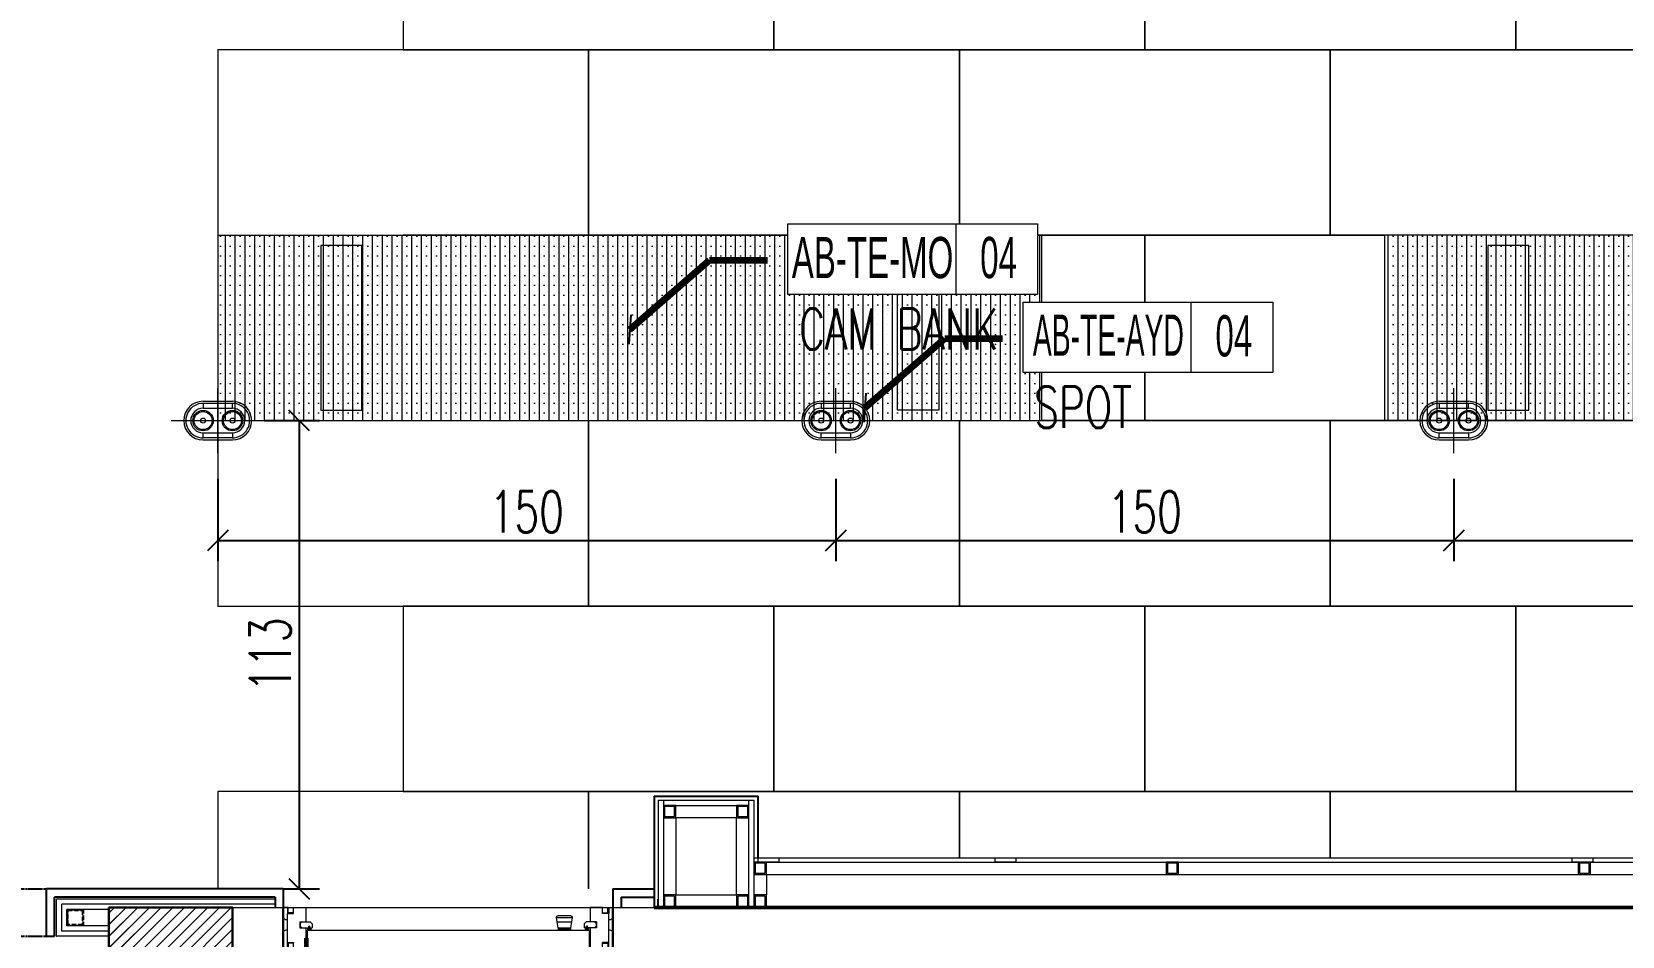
# Model space of a CAD drawing. Header units: millimetres. Extents: x 26282 to 30760, y 1404 to 4574.
# Drawn here: x 27641.6 to 28027.6, y 2223.2 to 2442.7 of the extents above; entities that cross this region are included whole.
import ezdxf
from ezdxf.enums import TextEntityAlignment as Align

# ---------------------------------------------------------------- set-up
doc = ezdxf.new("R2010")
doc.units = ezdxf.units.MM
doc.header["$LTSCALE"] = 0.25
doc.set_wipeout_variables(frame=1)
doc.header["$PDMODE"] = 3
for name, pattern in [('AM_DIN_F_W050', [6.25, 4.75, -1.5]), ('HIDDEN', [0.375, 0.25, -0.125]), ('L201(0.00)$0$1.katplanı$0${ Wide Dash }', [12, 4, -2, 4, -2])]:
    doc.linetypes.add(name, pattern=pattern)
for name, color, linetype, lineweight in [('AB-DUV', 4, 'Continuous', 50), ('AB-WC', 5, 'Continuous', 20), ('az-dol-krs', 254, 'Continuous', 20), ('BRONZE (3RDF)', 30, 'Continuous', 15), ('FR-detay4', 4, 'Continuous', 20), ('GLASS (3RDF)', 140, 'Continuous', 9), ('GRİTON-tarama', 252, 'Continuous', 20), ('GYPSIUM BOARD (3RDF)', 97, 'Continuous', 20), ('LIGHTING FIXTURE (3RDF)', 20, 'Continuous', 15), ('METAL (3RDF)', 171, 'Continuous', 15), ('METAL KES', 5, 'Continuous', 5), ('METAL PROFILE (3RDF)', 251, 'Continuous', 18), ('MIDG0', 180, 'Continuous', 20), ('MIDG1', 181, 'Continuous', 20), ('MIDG4', 161, 'HIDDEN', 20), ('MISI0', 20, 'Continuous', 20), ('MIZE1', 8, 'Continuous', 20), ('MKDU0', 50, 'Continuous', 30), ('SERAMIK-floor (3RDF)', 32, 'Continuous', 15), ('TEXT-LOC-CODE-CEILING(3RDF)', 125, 'Continuous', 15), ('TEXT-LOC-CODE-KEY(3RDF)', 125, 'Continuous', 15), ('WALLPAPER (3RDF)', 63, 'Continuous', 13), ('WIPEOUT-KEY-2(3RDF)', 9, 'Continuous', 5)]:
    doc.layers.add(name, color=color, linetype=linetype, lineweight=lineweight)
for name, color, linetype in [('BOYA (3RDF)', 151, 'Continuous'), ('DIM_RCP (3RDF)', 1, 'Continuous'), ('MERMER (3RDF)', 13, 'Continuous'), ('SIVA (3RDF)', 181, 'Continuous'), ('TEFRIS (3RDF)', 31, 'Continuous'), ('tefris-cizgili (3rdf)', 251, 'AM_DIN_F_W050')]:
    doc.layers.add(name, color=color, linetype=linetype)
doc.styles.add('DIMTEXT', font='simplex.shx', dxfattribs={"width": 0.7})
doc.styles.add('K-20', font='simplex.shx', dxfattribs={"width": 0.7})
doc.styles.add('OLCU', font='ARIALN.TTF', dxfattribs={"width": 0.7})
doc.styles.add('STYLE1', font='cityb___.ttf', dxfattribs={"width": 0.7, "height": 3.75})
doc.dimstyles.new('(YP-ZC)D50', dxfattribs={"dimtxt": 10, "dimasz": 5, "dimexe": 5, "dimexo": 0, "dimgap": 2, "dimtad": 1, "dimdec": 1, "dimrnd": 0.5, "dimzin": 9, "dimdsep": 46, "dimtxsty": 'DIMTEXT', "dimblk": 'OBLIQUE', "dimcen": 0.09, "dimclrd": 256, "dimclre": 256, "dimclrt": 256, "dimadec": 0, "dimazin": 0, "dimtfac": 1, "dimtdec": 1, "dimtix": 1, "dimtmove": 2, "dimatfit": 3, "dimldrblk": 'OBLIQUE', "dimfxl": 15, "dimfxlon": 1, "dimtolj": 1, "dimtzin": 0, "dimlwd": -1, "dimlwe": -1, "dimarcsym": 0})
doc.dimstyles.new('STANDARD20', dxfattribs={"dimtxt": 4, "dimasz": 2.5, "dimexe": 2.5, "dimexo": 0.1, "dimgap": 1, "dimtad": 1, "dimdec": 1, "dimdsep": 46, "dimtxsty": 'K-20', "dimblk1": 'OBLIQUE', "dimblk2": 'OBLIQUE', "dimsah": 1, "dimcen": 4.5, "dimdle": 2.5, "dimclrt": 256, "dimadec": 0, "dimazin": 0, "dimtfac": 1, "dimtdec": 1, "dimtix": 1, "dimtmove": 2, "dimatfit": 3, "dimldrblk": 'OBLIQUE', "dimfxl": 1, "dimtolj": 1, "dimarcsym": 0})

# ---------------------------------------------------------------- blocks, each defined once
blk = doc.blocks.new('A$C3EC23317')
at = {"layer": 'AB-WC'}
for points in [[(38.66139274135639, -7.000000000001818), (38.66139274135639, -12.00000000000182), (88.6613927413564, -12.00000000000182), (88.6613927413564, -7.000000000001818)], [(138.6613927413564, -7.000000000001818), (138.6613927413564, -12.00000000000182), (88.6613927413564, -12.00000000000182), (88.6613927413564, -7.000000000001818)]]:
    blk.add_lwpolyline(points, close=True, dxfattribs=at)
for points in [[(10, -17.00000000001273), (56.63058307699247, -17.00000000000182), (56.63058307699247, -12.00000000000182), (5, -12.00000000001455), (5, -157.1243825370038), (165.0000000055879, -157.1243825370038), (165.0000000055879, -12.00000000001819), (120.6922024057203, -12.00000000000182), (120.6922024057203, -17.00000000000182), (160.0000000055879, -17.00000000001637)], [(10, -17.00000000000182), (10, -152.1243825370038), (160.0000000055879, -152.1243825370038), (160.0000000055879, -17.00000000000182)]]:
    blk.add_lwpolyline(points, dxfattribs=at)
blk = doc.blocks.new('A$C5F910402')
at = {"layer": 'METAL PROFILE (3RDF)', "linetype": 'L201(0.00)$0$1.katplanı$0${ Wide Dash }'}
h = blk.add_hatch(color=256, dxfattribs=at)
h.dxf.hatch_style = 1
h.paths.add_polyline_path([(0.2999999999992724, 0.2999999999992724), (3.700000000000727, 0.2999999999992724), (3.700000000000727, 3.700000000000727), (0.2999999999992724, 3.700000000000727)], flags=16)
h.paths.add_polyline_path([(0, 0), (4, 0), (4, 4), (0, 4)])
for points in [[(0, 0), (4, 0), (4, 4), (0, 4)], [(0.2999999999992724, 0.2999999999992724), (3.700000000000727, 0.2999999999992724), (3.700000000000727, 3.700000000000727), (0.2999999999992724, 3.700000000000727)]]:
    blk.add_lwpolyline(points, close=True, dxfattribs=at)
blk = doc.blocks.new('ttt')
at = {"layer": 'MIDG0'}
for points in [[(-93279.15762859712, 16038.75716687746), (-93277.65762859712, 16038.75716687746)], [(-93279.15762859727, 16031.75716689114), (-93279.15762859712, 16038.75716687746)], [(-93277.65762859712, 16038.75716687746), (-93277.65762859712, 16040.25716687746)], [(-93277.65762859712, 16040.25716687746), (-93274.65762859717, 16040.25716687746)], [(-93274.65762859717, 16040.25716687746), (-93274.65762859727, 16036.75716689114)], [(-93205.65762859712, 16040.25716687747), (-93205.65762859727, 16036.75716689115)], [(-93202.65762859712, 16040.25716687747), (-93205.65762859712, 16040.25716687747)], [(-93202.65762859712, 16038.75716687747), (-93202.65762859712, 16040.25716687747)], [(-93201.15762859712, 16038.75716687747), (-93202.65762859712, 16038.75716687747)], [(-93201.15762859727, 16031.75716689115), (-93201.15762859712, 16038.75716687747)], [(-93276.15762859727, 16036.75716689114), (-93276.15762859727, 16035.25716689114)], [(-93276.15762859727, 16036.75716689114), (-93274.65762859727, 16036.75716689114)], [(-93276.15762859727, 16035.25716689114), (-93273.97762859752, 16035.25716689114)], [(-93275.65762859727, 16036.75716689114), (-93276.05762859726, 16036.35716689112)], [(-93276.05762859726, 16036.35716689112), (-93276.05762859726, 16035.6571668911)], [(-93275.65762859727, 16035.25716689114), (-93276.05762859726, 16035.6571668911)], [(-93274.65762859727, 16036.75716689114), (-93273.65762859727, 16036.75716689114)], [(-93274.65762859727, 16035.25716689114), (-93274.65762859727, 16030.25716689114)], [(-93274.35762859727, 16034.75716689114), (-93205.95762859727, 16034.75716689115)], [(-93274.35762859727, 16034.75716689114), (-93274.35762859727, 16030.25716689114)], [(-93273.97762859752, 16035.25716689114), (-93273.97762859752, 16035.6571668911)], [(-93273.97762859752, 16035.6571668911), (-93273.73762859752, 16035.6571668911)], [(-93273.73762859752, 16035.25716689114), (-93273.73762859752, 16035.6571668911)], [(-93273.73762859752, 16035.25716689114), (-93273.15762859727, 16035.25716689114)], [(-93273.15762859727, 16036.25716689114), (-93273.65762859727, 16036.75716689114)], [(-93273.15762859727, 16036.25716689114), (-93273.15762859727, 16035.25716689114)], [(-93207.15762859727, 16036.25716689115), (-93206.65762859727, 16036.75716689115)], [(-93207.15762859727, 16036.25716689115), (-93207.15762859727, 16035.25716689115)], [(-93206.57762859699, 16035.25716689115), (-93207.15762859727, 16035.25716689115)], [(-93205.65762859727, 16036.75716689115), (-93206.65762859727, 16036.75716689115)], [(-93206.33762859703, 16035.65716689112), (-93206.57762859699, 16035.65716689112)], [(-93206.57762859699, 16035.25716689115), (-93206.57762859699, 16035.65716689112)], [(-93206.33762859703, 16035.25716689115), (-93206.33762859703, 16035.65716689112)], [(-93204.15762859727, 16035.25716689115), (-93206.33762859703, 16035.25716689115)], [(-93205.95762859727, 16034.75716689115), (-93205.95762859727, 16030.25716689115)], [(-93204.15762859727, 16036.75716689115), (-93205.65762859727, 16036.75716689115)], [(-93205.65762859727, 16035.25716689115), (-93205.65762859727, 16030.25716689115)], [(-93204.65762859727, 16036.75716689115), (-93204.25762859725, 16036.35716689113)], [(-93204.65762859727, 16035.25716689115), (-93204.25762859725, 16035.65716689112)], [(-93204.25762859725, 16036.35716689113), (-93204.25762859725, 16035.65716689112)], [(-93204.15762859727, 16036.75716689115), (-93204.15762859727, 16035.25716689115)], [(-93279.15762859727, 16031.75716689114), (-93277.65762859727, 16031.75716689114)], [(-93277.65762859727, 16030.25716689114), (-93277.65762859727, 16031.75716689114)], [(-93277.65762859727, 16030.25716689114), (-93274.65762859727, 16030.25716689114)], [(-93274.90762859727, 16029.90438048659), (-93274.90762859727, 16032.74882362563)], [(-93274.35762859727, 16030.25716689114), (-93205.95762859727, 16030.25716689115)], [(-93274.10762859727, 16029.90438048659), (-93274.10762859727, 16032.74882362563)], [(-93202.65762859727, 16030.25716689115), (-93205.65762859727, 16030.25716689115)], [(-93202.65762859727, 16030.25716689115), (-93202.65762859727, 16031.75716689115)], [(-93201.15762859727, 16031.75716689115), (-93202.65762859727, 16031.75716689115)]]:
    blk.add_lwpolyline(points, dxfattribs=at)
blk.add_circle((-93274.50762859725, 16029.45716689112), 0.6, dxfattribs=at)
at = {"layer": 'MIDG1'}
for p, q in [((-93213.86739850538, 16037.75716690559), (-93210.04785892706, 16037.75716690559)), ((-93213.70762871623, 16036.75716690559), (-93210.20762871623, 16036.75716690559)), ((-93213.86739850538, 16027.25716687672), (-93210.04785892706, 16027.25716687672)), ((-93213.70762871623, 16028.25716687672), (-93210.20762871623, 16028.25716687672))]:
    blk.add_line(p, q, dxfattribs=at)
for points in [[(-93213.45762871623, 16035.25716690559), (-93213.86059546727, 16037.67496741193, -0.4634545778523498), (-93213.36739850538, 16038.25716690559), (-93210.54785892712, 16038.25716690559, -0.4634545778523498), (-93210.05466196516, 16037.67496741193), (-93210.45762871623, 16035.25716690559)], [(-93213.45762871623, 16029.75716687672), (-93213.86059546727, 16027.33936637037, 0.4634545778523498), (-93213.36739850538, 16026.75716687672), (-93210.54785892712, 16026.75716687672, 0.4634545778523498), (-93210.05466196516, 16027.33936637037), (-93210.45762871623, 16029.75716687672)]]:
    blk.add_lwpolyline(points, format="xyb", dxfattribs=at)
for points in [[(-93213.46036704855, 16035.27359689961), (-93213.46036704855, 16034.75716690559)], [(-93213.45762871623, 16035.25716690559), (-93210.45762871623, 16035.25716690559)], [(-93213.45762871623, 16035.00716690559), (-93210.45762871623, 16035.00716690559)], [(-93210.45762871623, 16035.25716690559), (-93210.45762871623, 16034.75716690559)], [(-93213.46036704855, 16029.7407368827), (-93213.46036704855, 16030.25716687672)], [(-93213.45762871623, 16030.00716687672), (-93210.45762871623, 16030.00716687672)], [(-93213.45762871623, 16029.75716687672), (-93210.45762871623, 16029.75716687672)], [(-93210.45762871623, 16029.75716687672), (-93210.45762871623, 16030.25716687672)]]:
    blk.add_lwpolyline(points, dxfattribs=at)
at = {"layer": 'MIDG4'}
blk.add_lwpolyline([(-93274.2550128666, 16030.2571668767), (-93274.2550128666, 15961.85716687669)], dxfattribs=at)
blk.add_arc((-93274.2550128666, 16030.2571668767), 68.39999999997508, 270, 6.253225e-10, dxfattribs=at)
at = {"layer": 'MISI0', "lineweight": 0}
for points in [[(-93279.15762859712, 16040.25716686303), (-93280.15762859712, 16040.25716686303)], [(-93278.95762859717, 16040.25716686303), (-93279.15762859712, 16040.25716686303), (-93279.15762859712, 16038.75716686301), (-93277.65762859712, 16038.75716686301), (-93277.65762859712, 16038.95716686298), (-93278.95762859717, 16038.95716686298), (-93278.95762859717, 16040.25716686303)], [(-93201.35762859716, 16040.25716686304), (-93201.15762859712, 16040.25716686304), (-93201.15762859712, 16038.75716686304), (-93202.65762859712, 16038.75716686304), (-93202.65762859712, 16038.95716686299), (-93201.35762859716, 16038.95716686299), (-93201.35762859716, 16040.25716686304)], [(-93201.15762859712, 16040.25716686304), (-93200.15762859712, 16040.25716686304)], [(-93279.15762859727, 16030.2571668767), (-93280.15762859727, 16030.2571668767)], [(-93278.95762859727, 16030.2571668767), (-93279.15762859727, 16030.2571668767), (-93279.15762859727, 16031.7571668767), (-93277.65762859727, 16031.7571668767), (-93277.65762859727, 16031.55716687663), (-93278.95762859727, 16031.55716687663), (-93278.95762859727, 16030.2571668767)], [(-93201.35762859727, 16030.25716687672), (-93201.15762859727, 16030.25716687672), (-93201.15762859727, 16031.75716687672), (-93202.65762859727, 16031.75716687672), (-93202.65762859727, 16031.55716687665), (-93201.35762859727, 16031.55716687665), (-93201.35762859727, 16030.25716687672)], [(-93201.15762859727, 16030.25716687672), (-93200.15762859727, 16030.25716687672)]]:
    blk.add_lwpolyline(points, dxfattribs=at)
for points in [[(-93273.97762859752, 16035.2571668767, 0.1964434400571775), (-93274.203846547, 16035.15495561356, 0.427853148642399), (-93274.18003636894, 16034.85708359188, 0.1735129769245951), (-93273.85762859756, 16034.7571668767)], [(-93273.97398691543, 16035.15723320791, 0.1946292680859499), (-93274.13015750445, 16035.08732735588, 0.4193285271277598), (-93274.11828225118, 16034.93577336737, 0.1721472677134512), (-93273.86193559396, 16034.85707408249, 0.1721472677134512)], [(-93273.73762859702, 16035.2571668767, -0.1964434400571775), (-93273.51141064752, 16035.15495561356, -0.427853148642399), (-93273.53522082562, 16034.85708359188, -0.1735129769245951), (-93273.85762859703, 16034.7571668767)], [(-93273.74127027912, 16035.15723320791, -0.1946292680859499), (-93273.58509969011, 16035.08732735588, -0.4193285271277598), (-93273.5969749434, 16034.93577336737, -0.1721472677134512), (-93273.85332160056, 16034.85707408249, -0.1721472677134512)], [(-93206.57762859752, 16035.25716687672, 0.1964434400571775), (-93206.80384654703, 16035.15495561357, 0.427853148642399), (-93206.78003636895, 16034.85708359189, 0.1735129769245951), (-93206.45762859752, 16034.75716687672)], [(-93206.57398691543, 16035.15723320792, 0.1946292680859499), (-93206.73015750444, 16035.0873273559, 0.4193285271277598), (-93206.71828225117, 16034.93577336738, 0.1721472677134512), (-93206.46193559396, 16034.85707408251, 0.1721472677134512)], [(-93206.33762859703, 16035.25716687672, -0.1964434400571775), (-93206.11141064751, 16035.15495561357, -0.427853148642399), (-93206.1352208256, 16034.85708359189, -0.1735129769245951), (-93206.45762859703, 16034.75716687672)], [(-93206.34127027912, 16035.15723320792, -0.1946292680859499), (-93206.18509969012, 16035.0873273559, -0.4193285271277598), (-93206.19697494339, 16034.93577336738, -0.1721472677134512), (-93206.45332160057, 16034.85707408251, -0.1721472677134512)]]:
    blk.add_lwpolyline(points, format="xyb", dxfattribs=at)
for centre, radius, start, end in [((-93279.41678853217, 16038.03262989704), 0.7414595019521341, 177.6578069957567, 290.4583721766274), ((-93200.89846866233, 16038.03262989704), 0.7414595019521341, 249.5416278233726, 2.342193004243291), ((-93279.41678853217, 16033.98170385642), 0.7414595019521341, 69.54162782337261, 182.3421930042433), ((-93274.07482947137, 16035.37156421113), 0.1501158219544332, 310.3538170289111, 39.63399229634103), ((-93273.85058813992, 16035.53129405131), 0.1260695689485742, 93.20139492946716, 210.4940219604418), ((-93273.97045606618, 16035.31816360848), 0.1609691296803168, 268.7431193447375, 314.501354752483), ((-93273.86466905457, 16035.53129405131), 0.1260695689485742, 329.5059780395583, 86.79860507053284), ((-93273.74480112833, 16035.31816360848), 0.1609691296777184, 225.498645247517, 271.2568806552625), ((-93273.64042772312, 16035.37156421113), 0.1501158219544332, 140.3660077036589, 229.6461829710889), ((-93206.67482947136, 16035.37156421113), 0.1501158219544332, 310.3538170289111, 39.63399229634103), ((-93206.45058813992, 16035.53129405131), 0.1260695689485742, 93.20139492946716, 210.4940219604418), ((-93206.57045606617, 16035.31816360848), 0.1609691296777184, 268.7431193447375, 314.501354752483), ((-93206.46466905456, 16035.53129405131), 0.1260695689485742, 329.5059780395583, 86.79860507053284), ((-93206.34480112832, 16035.31816360848), 0.1609691296803168, 225.498645247517, 271.2568806552625), ((-93206.24042772313, 16035.37156421113), 0.1501158219544332, 140.3660077036589, 229.6461829710889), ((-93200.89846866233, 16033.98170385642), 0.7414595019521341, 357.6578069957567, 110.4583721766273)]:
    blk.add_arc(centre, radius, start, end, dxfattribs=at)
at = {"layer": 'MIZE1'}
for points in [[(-93280.15762859712, 16040.25716687747), (-93200.15762859712, 16040.25716687747)], [(-93280.15762859727, 16030.25716687747), (-93200.15762859727, 16030.25716687747)]]:
    blk.add_lwpolyline(points, dxfattribs=at)
at = {"layer": 'MKDU0'}
for points in [[(-93280.15762859712, 16040.25716687747), (-93280.15762859727, 16030.25716689115)], [(-93200.15762859712, 16040.25716687747), (-93200.15762859727, 16030.25716689115)], [(-93200.15762859712, 16040.25716687747), (-93200.15762859727, 16030.25716689115)]]:
    blk.add_lwpolyline(points, dxfattribs=at)
blk = doc.blocks.new('A$C09803A89')
at = {"layer": 'METAL KES', "ltscale": 0.25}
for points in [[(0, 0), (3, 0), (3, 3), (0, 3)], [(0.2999999999992724, 0.3000000000001819), (2.700000000000727, 0.3000000000001819), (2.700000000000727, 2.699999999999818), (0.2999999999992724, 2.699999999999818)]]:
    blk.add_lwpolyline(points, close=True, dxfattribs=at)
blk = doc.blocks.new('A$C4D6E4202')
blk.add_wipeout([(0, 45.00000073680336), (0, 0), (199.99999999999793, 0), (200.0000000000036, 45.00000073680336), (1.1340262062731199e-11, 45.00000073680336)]).dxf.layer = 'GLASS (3RDF)'
at = {"layer": 'GLASS (3RDF)', "ltscale": 0.25}
h = blk.add_hatch(dxfattribs=at)
h.set_pattern_fill('SACNCR', color=256, angle=45)
h.set_pattern_definition([(90, (-28923.27271105443, -4004.137479049697), (-2.38125, 4e-16), []), (90, (-28922.08208465627, -4002.946852651535), (-2.38125, 4e-16), [0, -2.38125])])
h.paths.add_polyline_path([(200, 45.00000073680346), (0, 45.00000073680346), (0, 7.368034858e-07), (200, 7.368034858e-07)])
for p, q in [((0, 45.00000073680346), (200, 45.00000073680346)), ((0, 45.00000073680346), (0, 7.368034858e-07)), ((200, 7.368034858e-07), (199.9999999999963, 45.00000073680346)), ((0, 7.368034858e-07), (200, 7.368034858e-07))]:
    blk.add_line(p, q, dxfattribs=at)
at = {"layer": 'METAL (3RDF)', "ltscale": 0.25}
for points in [[(25, 2.500000736803484), (35, 2.500000736803484), (35, 42.50000073680347), (25, 42.50000073680347)], [(175, 2.500000736803484), (165, 2.500000736803484), (165, 42.50000073680347), (175, 42.50000073680347)]]:
    blk.add_lwpolyline(points, close=True, dxfattribs=at)
blk = doc.blocks.new('A$C69A50632')
at = {"layer": 'TEXT-LOC-CODE-CEILING(3RDF)'}
blk.add_line((54.94283430947326, 1.044832970364951e-06, 9.193201684e-07), (54.94283430947326, 17.07604068135515, 9.193201684e-07), dxfattribs=at)
at = {"layer": 'TEXT-LOC-CODE-CEILING(3RDF)', "elevation": 9.193201684e-07}
blk.add_lwpolyline([(74.72695333085358, 1.044832970364951e-06), (14.11389882888398, 1.044832970364951e-06), (14.11389882888398, 17.07604068135515), (74.72695333085358, 17.07604068135515)], close=True, dxfattribs=at)
at = {"layer": 'TEXT-LOC-CODE-CEILING(3RDF)', "style": 'STYLE1', "width": 0.7000000000122704}
for tag, p in [('MO-01', (24.86522022567442, 20.77802532920578, 9.193201684e-07)), ('NO', (75.97553787342258, 20.77802532920578, 9.193201684e-07))]:
    blk.add_attdef(tag, text='', height=16, rotation=180, dxfattribs=at).set_placement(p, align=Align.MIDDLE)
blk = doc.blocks.new('_Oblique')
at = {"color": 0, "linetype": 'ByBlock', "lineweight": -2}
blk.add_line((-0.5, -0.5), (0.5, 0.5), dxfattribs=at)
blk = doc.blocks.new('frfrfrfrf')
at = {"layer": 'LIGHTING FIXTURE (3RDF)', "color": 5, "ltscale": 0.25}
for p, q in [((0, -7.907464035950397), (0, 7.907464035950397)), ((-11.29858007543953, 0), (11.29858007543953, 0))]:
    blk.add_line(p, q, dxfattribs=at)
at = {"layer": 'LIGHTING FIXTURE (3RDF)', "color": 2, "ltscale": 0.25}
for p, q in [((-3.564534439909039, 4.68546556009187), (3.564534439909039, 4.68546556009187)), ((3.564534439909039, 4.18546556009187), (-3.564534439909039, 4.18546556009187)), ((-3.564534439909039, 4.18546556009187), (-3.564534439909039, 2.985465560092052)), ((3.564534439909039, 2.985465560092052), (3.564534439909039, 4.18546556009187)), ((-3.564534439909039, 2.985465560092052), (3.564534439909039, 2.985465560092052)), ((-3.564534439909039, -2.985465560092052), (3.590702366796904, -2.985465560092052)), ((-3.564534439909039, -4.18546556009187), (-3.564534439909039, -2.985465560092052)), ((3.564534439909039, -2.985465560092052), (3.564534439909039, -4.18546556009187)), ((3.590702366796904, -4.185383757115233), (-3.564534439909039, -4.18546556009187)), ((-3.564534439909039, -4.68546556009187), (3.564534439909039, -4.68546556009187))]:
    blk.add_line(p, q, dxfattribs=at)
for centre, radius in [((-3.564534439909039, 0), 2.485465560092229), ((-3.564534439909039, 0), 2.185465560092229), ((-3.564534439909039, 0), 0.6), ((3.564534439909039, 0), 2.485465560092229), ((3.564534439909039, 0), 2.185465560092229), ((3.564534439909039, 0), 0.6)]:
    blk.add_circle(centre, radius, dxfattribs=at)
for centre, radius, start, end in [((-3.564534439909039, 0), 4.685465560092229, 90, 270), ((-3.564534439909039, 0), 4.185465560092229, 90, 270.0013098159224), ((3.564534439909039, 0), 4.185465560092229, 269.6430891109073, 90), ((3.564534439909039, 0), 4.685465560092229, 270, 90), ((-3.564534439909039, 0), 2.985465560092229, 90, 270), ((3.564534439909039, 0), 2.985465560092229, 270, 90)]:
    blk.add_arc(centre, radius, start, end, dxfattribs=at)
blk = doc.blocks.new('*D216')
at = {"layer": 'Defpoints', "color": 0, "ltscale": 0.25, "transparency": 16777216}
for p in [(27686.70020373904, 2340.438968619664), (27836.70020373904, 2340.438968619664), (27836.70020373904, 2319.222931813862)]:
    blk.add_point(p, dxfattribs=at)
at = {"layer": 'DIM_RCP (3RDF)', "ltscale": 0.25, "transparency": 16777216}
for p, q in [((27686.70020373904, 2334.222931813862), (27686.70020373904, 2314.222931813862)), ((27836.70020373904, 2334.222931813862), (27836.70020373904, 2314.222931813862)), ((27686.70020373904, 2319.222931813862), (27836.70020373904, 2319.222931813862))]:
    blk.add_line(p, q, dxfattribs=at)
at = {"layer": 'DIM_RCP (3RDF)', "ltscale": 0.25, "transparency": 16777216, "xscale": 5, "yscale": 5, "zscale": 5, "rotation": 180}
blk.add_blockref('_Oblique', (27686.70020373904, 2319.222931813862), dxfattribs=at)
at = {"layer": 'DIM_RCP (3RDF)', "ltscale": 0.25, "transparency": 16777216, "xscale": 5, "yscale": 5, "zscale": 5}
blk.add_blockref('_Oblique', (27836.70020373904, 2319.222931813862), dxfattribs=at)
at = {"layer": 'DIM_RCP (3RDF)', "ltscale": 0.25, "transparency": 16777216, "insert": (27761.70020373904, 2326.222931813862), "char_height": 10, "attachment_point": 5, "style": 'DIMTEXT'}
blk.add_mtext('\\A1;150', dxfattribs=at)
blk = doc.blocks.new('*D217')
at = {"layer": 'Defpoints', "color": 0, "ltscale": 0.25, "transparency": 16777216}
for p in [(27836.70020373904, 2340.438968619664), (27986.70020373904, 2340.438968619664), (27986.70020373904, 2319.222931813862)]:
    blk.add_point(p, dxfattribs=at)
at = {"layer": 'DIM_RCP (3RDF)', "ltscale": 0.25, "transparency": 16777216}
for p, q in [((27836.70020373904, 2334.222931813862), (27836.70020373904, 2314.222931813862)), ((27986.70020373904, 2334.222931813862), (27986.70020373904, 2314.222931813862)), ((27836.70020373904, 2319.222931813862), (27986.70020373904, 2319.222931813862))]:
    blk.add_line(p, q, dxfattribs=at)
at = {"layer": 'DIM_RCP (3RDF)', "ltscale": 0.25, "transparency": 16777216, "xscale": 5, "yscale": 5, "zscale": 5, "rotation": 180}
blk.add_blockref('_Oblique', (27836.70020373904, 2319.222931813862), dxfattribs=at)
at = {"layer": 'DIM_RCP (3RDF)', "ltscale": 0.25, "transparency": 16777216, "xscale": 5, "yscale": 5, "zscale": 5}
blk.add_blockref('_Oblique', (27986.70020373904, 2319.222931813862), dxfattribs=at)
at = {"layer": 'DIM_RCP (3RDF)', "ltscale": 0.25, "transparency": 16777216, "insert": (27911.70020373904, 2326.222931813862), "char_height": 10, "attachment_point": 5, "style": 'DIMTEXT'}
blk.add_mtext('\\A1;150', dxfattribs=at)
blk = doc.blocks.new('*D218')
at = {"layer": 'Defpoints', "color": 0, "ltscale": 0.25, "transparency": 16777216}
for p in [(27986.70020373904, 2340.438968619664), (28136.70020373904, 2340.438968619664), (28136.70020373904, 2319.222931813862)]:
    blk.add_point(p, dxfattribs=at)
at = {"layer": 'DIM_RCP (3RDF)', "ltscale": 0.25, "transparency": 16777216}
for p, q in [((27986.70020373904, 2334.222931813862), (27986.70020373904, 2314.222931813862)), ((28136.70020373904, 2334.222931813862), (28136.70020373904, 2314.222931813862)), ((27986.70020373904, 2319.222931813862), (28136.70020373904, 2319.222931813862))]:
    blk.add_line(p, q, dxfattribs=at)
at = {"layer": 'DIM_RCP (3RDF)', "ltscale": 0.25, "transparency": 16777216, "xscale": 5, "yscale": 5, "zscale": 5, "rotation": 180}
blk.add_blockref('_Oblique', (27986.70020373904, 2319.222931813862), dxfattribs=at)
at = {"layer": 'DIM_RCP (3RDF)', "ltscale": 0.25, "transparency": 16777216, "xscale": 5, "yscale": 5, "zscale": 5}
blk.add_blockref('_Oblique', (28136.70020373904, 2319.222931813862), dxfattribs=at)
at = {"layer": 'DIM_RCP (3RDF)', "ltscale": 0.25, "transparency": 16777216, "insert": (28061.70020373904, 2326.222931813862), "char_height": 10, "attachment_point": 5, "style": 'DIMTEXT'}
blk.add_mtext('\\A1;150', dxfattribs=at)
blk = doc.blocks.new('*D221')
at = {"layer": 'Defpoints', "color": 0, "ltscale": 0.25, "transparency": 16777216}
for p in [(27697.99878381448, 2348.346432655614), (27702.60541583725, 2234.720894082474), (27706.4370128637, 2234.720894082474)]:
    blk.add_point(p, dxfattribs=at)
at = {"layer": 'DIM_RCP (3RDF)', "ltscale": 0.25, "transparency": 16777216}
for p, q in [((27697.99878381448, 2348.346432655614), (27711.4370128637, 2348.346432655614)), ((27706.4370128637, 2348.346432655614), (27706.4370128637, 2234.720894082474)), ((27702.60541583725, 2234.720894082474), (27711.4370128637, 2234.720894082474))]:
    blk.add_line(p, q, dxfattribs=at)
at = {"layer": 'DIM_RCP (3RDF)', "ltscale": 0.25, "transparency": 16777216, "xscale": 5, "yscale": 5, "zscale": 5}
for p, rotation in [((27706.4370128637, 2348.346432655614), 90), ((27706.4370128637, 2234.720894082474), 270)]:
    blk.add_blockref('_Oblique', p, dxfattribs=dict(at, rotation=rotation))
at = {"layer": 'DIM_RCP (3RDF)', "ltscale": 0.25, "transparency": 16777216, "insert": (27699.4370128637, 2291.533663369049), "char_height": 10, "attachment_point": 5, "rotation": 90, "style": 'DIMTEXT'}
blk.add_mtext('\\A1;113', dxfattribs=at)

msp = doc.modelspace()

# ---------------------------------------------------------------- hatches: boundary and pattern name
at = {"layer": 'GRİTON-tarama'}
h = msp.add_hatch(dxfattribs=at)
h.set_pattern_fill('JIS_LC_20', color=256, scale=0.1, style=0)
h.set_pattern_definition([(45, (-48435.74216593711, -79133.69941287425), (-1.414213562373094, 1.414213562373094), []), (45, (-48435.70216593711, -79133.69941287425), (-1.414213562373094, 1.414213562373094), [])])
h.paths.add_polyline_path([(27690.13582602729, 2230.220894081986), (27660.28263036036, 2230.220894081986), (27660.28263036037, 2160.220894081986), (27690.13582602729, 2160.220894081986)])

# ---------------------------------------------------------------- linework, layer by layer
at = {"layer": 'AB-DUV', "ltscale": 10}
for p in [(27792.60541583724, 2230.220894085857), (27792.60541583724, 2230.220894069007)]:
    msp.add_line(p, (28082.35324516336, 2230.220894085857), dxfattribs=at)
at = {"layer": 'BOYA (3RDF)', "ltscale": 0.25}
msp.add_line((27792.60541583724, 2257.220894085857), (27817.86216904896, 2257.220894085857), dxfattribs=at)
for points in [[(27792.60541583724, 2257.220894085857), (27792.60541583724, 2230.220894081986)], [(27817.86216904896, 2242.220894085858), (27817.86216904896, 2257.220894085857)]]:
    msp.add_lwpolyline(points, dxfattribs=at)
at = {"layer": 'BRONZE (3RDF)', "ltscale": 0.25}
for points in [[(27822.86216904896, 2241.220894085857), (27817.86216904896, 2241.220894085857), (27817.86216904896, 2242.220894085858), (27822.86216904896, 2242.220894085858)], [(27880.41451642413, 2241.220894085857), (27875.41451642413, 2241.220894085857), (27875.41451642413, 2242.220894085858), (27880.41451642413, 2242.220894085858)], [(28020.41451642413, 2241.220894085857), (28015.41451642412, 2241.220894085857), (28015.41451642412, 2242.220894085858), (28020.41451642413, 2242.220894085858)]]:
    msp.add_lwpolyline(points, close=True, dxfattribs=at)
at = {"layer": 'FR-detay4'}
for p, q in [((27690.28263036037, 2230.220894081986), (27702.60541583724, 2230.220894081986)), ((27782.60541583724, 2230.220894081986), (28082.35324516338, 2230.220894081986))]:
    msp.add_line(p, q, dxfattribs=at)
at = {"layer": 'GLASS (3RDF)', "ltscale": 0.25}
for p, q in [((27816.86216904896, 2242.220894085858), (28258.91450312703, 2242.220894085858)), ((27816.86216904896, 2241.220894085857), (28258.91450312703, 2241.220894085857))]:
    msp.add_line(p, q, dxfattribs=at)
at = {"layer": 'GYPSIUM BOARD (3RDF)', "ltscale": 0.25}
for p, q in [((27793.60541583725, 2256.220894085857), (27793.60541583725, 2230.220894081987)), ((27793.60541583725, 2256.220894085857), (27816.86216904896, 2256.220894085857)), ((27794.85541583724, 2256.220894085857), (27794.85541583724, 2230.220894081986)), ((27794.85541583724, 2254.970894085857), (27815.61216904896, 2254.970894085857)), ((27815.61216904895, 2230.220894081986), (27815.61216904896, 2256.220894085857)), ((27816.86216904896, 2230.220894081987), (27816.86216904896, 2256.220894085857)), ((27700.60541583725, 2232.220894082473), (27647.60541583725, 2232.22089408247)), ((27647.60541583725, 2223.22089408247), (27647.60541583725, 2232.22089408247)), ((27700.60541583725, 2230.970894082471), (27648.85541583725, 2230.970894082471)), ((27648.85541583725, 2224.470894082472), (27648.85541583725, 2230.97089408247)), ((27660.28263036012, 2229.720894082472), (27650.10541583725, 2229.72089408247)), ((27650.10541583725, 2225.72089408247), (27650.10541583725, 2229.72089408247)), ((27660.28263036012, 2223.22089408247), (27647.60541583725, 2223.22089408247)), ((27660.28263036012, 2224.47089408247), (27648.85541583725, 2224.47089408247)), ((27660.28263036012, 2225.72089408247), (27650.10541583725, 2225.72089408247))]:
    msp.add_line(p, q, dxfattribs=at)
at = {"layer": 'MERMER (3RDF)', "ltscale": 0.25}
for p, q in [((27702.60541583725, 2234.720894082474), (27645.10541583725, 2234.720894082471)), ((27645.10541583725, 2223.22089408247), (27645.10541583725, 2234.720894082471)), ((27700.60541583725, 2232.720894082473), (27647.10541583725, 2232.72089408247)), ((27647.10541583725, 2223.22089408247), (27647.10541583725, 2232.72089408247)), ((27700.60541583725, 2232.720894082473), (27700.60541583725, 2230.220894081986)), ((27702.60541583725, 2234.720894082474), (27702.60541583725, 2230.220894081987)), ((27782.60541583724, 2234.720894082474), (27792.60541583724, 2234.720894082471)), ((27782.60541583724, 2234.720894082474), (27782.60541583724, 2230.220894081987)), ((27784.60541583724, 2232.720894082473), (27792.60541583724, 2232.720894082473)), ((27784.60541583724, 2232.720894082473), (27784.60541583724, 2230.220894081986)), ((27645.10541583725, 2223.22089408247), (27647.10541583725, 2223.22089408247))]:
    msp.add_line(p, q, dxfattribs=at)
at = {"layer": 'METAL (3RDF)', "ltscale": 0.25}
msp.add_lwpolyline([(27797.85541583724, 2233.220894085857), (27812.61216904896, 2233.220894085857), (27812.61216904896, 2251.970894085854), (27797.85541583724, 2251.970894085854)], close=True, dxfattribs=at)
at = {"layer": 'METAL PROFILE (3RDF)', "ltscale": 0.25}
for p, q in [((27816.86216904896, 2238.220894085857), (28258.91450312703, 2238.220894085857)), ((27819.86216904896, 2238.220894085854), (27819.86216904937, 2233.220894070591))]:
    msp.add_line(p, q, dxfattribs=at)
at = {"layer": 'MKDU0'}
for points in [[(27660.28263036037, 2230.220894081986), (27660.28263036037, 2160.220894081986), (27690.28263036037, 2160.220894081986), (27690.28263036037, 2230.220894081986), (27660.28263036037, 2230.220894081986)], [(27660.28263036036, 2230.220894081986), (27660.28263036036, 2160.220894081986), (27690.28263036036, 2160.220894081986), (27690.28263036036, 2230.220894081986), (27660.28263036036, 2230.220894081986)]]:
    msp.add_lwpolyline(points, dxfattribs=at)
at = {"layer": 'SERAMIK-floor (3RDF)', "ltscale": 0.25}
for points in [[(27731.70020373904, 2483.346432655615), (27731.70020373904, 2438.346432655614), (27821.70020373904, 2438.346432655614), (27821.70020373904, 2483.346432655615)], [(27821.70020373904, 2483.346432655615), (27821.70020373904, 2438.346432655614), (27911.70020373904, 2438.346432655614), (27911.70020373904, 2483.346432655615)], [(27911.70020373904, 2483.346432655615), (27911.70020373904, 2438.346432655614), (28001.70020373904, 2438.346432655614), (28001.70020373904, 2483.346432655615)], [(28001.70020373904, 2483.346432655615), (28001.70020373904, 2438.346432655614), (28091.70020373904, 2438.346432655614), (28091.70020373904, 2483.346432655615)], [(27686.70020373904, 2438.346432655614), (27686.70020373904, 2393.346432655614), (27776.70020373904, 2393.346432655614), (27776.70020373904, 2438.346432655614)], [(27776.70020373904, 2438.346432655614), (27776.70020373904, 2393.346432655614), (27866.70020373904, 2393.346432655614), (27866.70020373904, 2438.346432655614)], [(27866.70020373904, 2438.346432655614), (27866.70020373904, 2393.346432655614), (27956.70020373904, 2393.346432655614), (27956.70020373904, 2438.346432655614)], [(27956.70020373904, 2438.346432655614), (27956.70020373904, 2393.346432655614), (28046.70020373904, 2393.346432655614), (28046.70020373904, 2438.346432655614)], [(27731.70020373904, 2393.346432655614), (27731.70020373904, 2348.346432655614), (27821.70020373904, 2348.346432655614), (27821.70020373904, 2393.346432655614)], [(27821.70020373904, 2393.346432655614), (27821.70020373904, 2348.346432655614), (27911.70020373904, 2348.346432655614), (27911.70020373904, 2393.346432655614)], [(27911.70020373904, 2393.346432655614), (27911.70020373904, 2348.346432655614), (28001.70020373904, 2348.346432655614), (28001.70020373904, 2393.346432655614)], [(28001.70020373904, 2393.346432655614), (28001.70020373904, 2348.346432655614), (28091.70020373904, 2348.346432655614), (28091.70020373904, 2393.346432655614)], [(27686.70020373904, 2348.346432655614), (27686.70020373904, 2303.346432655614), (27776.70020373903, 2303.346432655614), (27776.70020373903, 2348.346432655614)], [(27776.70020373903, 2348.346432655614), (27776.70020373903, 2303.346432655614), (27866.70020373903, 2303.346432655614), (27866.70020373903, 2348.346432655614)], [(27866.70020373903, 2348.346432655614), (27866.70020373903, 2303.346432655614), (27956.70020373903, 2303.346432655614), (27956.70020373903, 2348.346432655614)], [(27956.70020373903, 2348.346432655614), (27956.70020373903, 2303.346432655614), (28046.70020373904, 2303.346432655614), (28046.70020373904, 2348.346432655614)], [(27731.70020373903, 2303.346432655614), (27731.70020373903, 2258.346432655614), (27821.70020373904, 2258.346432655614), (27821.70020373904, 2303.346432655614)], [(27821.70020373904, 2303.346432655614), (27821.70020373904, 2258.346432655614), (27911.70020373904, 2258.346432655614), (27911.70020373904, 2303.346432655614)], [(27911.70020373904, 2303.346432655614), (27911.70020373904, 2258.346432655614), (28001.70020373903, 2258.346432655614), (28001.70020373903, 2303.346432655614)], [(28001.70020373903, 2303.346432655614), (28001.70020373903, 2258.346432655614), (28091.70020373903, 2258.346432655614), (28091.70020373903, 2303.346432655614)]]:
    msp.add_lwpolyline(points, close=True, dxfattribs=at)
for points in [[(27776.70020373903, 2234.720894082471), (27776.70020373903, 2258.346432655614), (27686.70020373904, 2258.346432655614), (27686.70020373904, 2234.720894082471)], [(27866.70020373903, 2242.220894085858), (27866.70020373903, 2258.346432655614), (27776.70020373903, 2258.346432655614), (27776.70020373903, 2234.720894082471)], [(27956.70020373903, 2242.220894085858), (27956.70020373903, 2258.346432655614), (27866.70020373903, 2258.346432655614), (27866.70020373903, 2242.220894085858)], [(28046.70020373904, 2242.220894085858), (28046.70020373904, 2258.346432655614), (27956.70020373903, 2258.346432655614), (27956.70020373903, 2242.220894085858)]]:
    msp.add_lwpolyline(points, dxfattribs=at)
at = {"layer": 'SIVA (3RDF)', "ltscale": 0.25}
msp.add_line((27793.60541583725, 2230.220894085857), (27793.60541583725, 2232.220894085857), dxfattribs=at)
at = {"layer": 'tefris-cizgili (3rdf)', "ltscale": 0.25}
for p, q in [((27512.78263035454, 2234.720894082471), (27645.10541583725, 2234.720894082471)), ((27512.78263035454, 2223.22089408247), (27645.10541583725, 2223.22089408247))]:
    msp.add_line(p, q, dxfattribs=at)
at = {"layer": 'WALLPAPER (3RDF)', "ltscale": 0.25}
msp.add_line((27647.50541583725, 2223.22089408247), (27647.60541583725, 2223.22089408247), dxfattribs=at)

# ---------------------------------------------------------------- block references
at = {"layer": 'az-dol-krs'}
msp.add_blockref('ttt', (120982.7630444344, -13810.03627279474), dxfattribs=at)
at = {"layer": 'METAL KES', "ltscale": 0.25}
for p in [(27794.85541583724, 2251.970894085857), (27812.61216904896, 2251.970894085854), (27816.86216904896, 2238.220894085854), (27916.86216904896, 2238.220894085854), (28016.86216904896, 2238.220894085854), (27794.85541583724, 2230.220894085857), (27812.61216904896, 2230.220894085854), (27816.86216904937, 2230.220894070591)]:
    msp.add_blockref('A$C09803A89', p, dxfattribs=at)
at = {"layer": 'METAL PROFILE (3RDF)', "linetype": 'L201(0.00)$0$1.katplanı$0${ Wide Dash }', "xscale": -1}
msp.add_blockref('A$C5F910402', (27654.10541583725, 2225.72089408247), dxfattribs=at)
at = {"layer": 'tefris-cizgili (3rdf)', "ltscale": 0.25}
msp.add_blockref('A$C3EC23317', (27490.28263035454, 2230.220894082471), dxfattribs=at)

# ---------------------------------------------------------------- dimensions: what is measured, and where the dimension line sits
at = {"layer": 'DIM_RCP (3RDF)', "ltscale": 0.25}
for base, p1, p2, picture, middle in [((27836.70020373904, 2319.222931813862), (27686.70020373904, 2340.438968619664), (27836.70020373904, 2340.438968619664), '*D216', (27761.70020373904, 2326.222931813862)), ((27986.70020373904, 2319.222931813862), (27836.70020373904, 2340.438968619664), (27986.70020373904, 2340.438968619664), '*D217', (27911.70020373904, 2326.222931813862)), ((28136.70020373904, 2319.222931813862), (27986.70020373904, 2340.438968619664), (28136.70020373904, 2340.438968619664), '*D218', (28061.70020373904, 2326.222931813862))]:
    dim = msp.add_linear_dim(base=base, p1=p1, p2=p2, dimstyle='(YP-ZC)D50', dxfattribs=at)
    dim.commit()
    dim.dimension.update_dxf_attribs({"geometry": picture, "text_midpoint": middle})

# ---------------------------------------------------------------- next in the draw order: block references
at = {"layer": 'TEFRIS (3RDF)', "ltscale": 0.25}
msp.add_blockref('A$C4D6E4202', (27686.70020373904, 2348.346432655614), dxfattribs=at)
at = {"layer": 'TEFRIS (3RDF)', "ltscale": 0.25, "xscale": -1}
msp.add_blockref('A$C4D6E4202', (28169.92028915235, 2348.346432655614), dxfattribs=at)

# ---------------------------------------------------------------- next in the draw order: block references
at = {"layer": 'LIGHTING FIXTURE (3RDF)'}
for p in [(27686.70020373904, 2348.346432655614), (27836.70020373904, 2348.346432655614), (27986.70020373904, 2348.346432655614)]:
    msp.add_blockref('frfrfrfrf', p, dxfattribs=at)

# ---------------------------------------------------------------- next in the draw order: texts
at = {"layer": 'TEXT-LOC-CODE-CEILING(3RDF)', "color": 252, "style": 'K-20', "width": 0.7}
msp.add_text('SPOT', height=10, rotation=359.9997543891657, dxfattribs=at).set_placement((27884.8658171105, 2346.586986649002, -1.2257602245e-06))
at = {"layer": 'TEXT-LOC-CODE-KEY(3RDF)', "color": 252, "style": 'K-20', "width": 0.7}
msp.add_text('CAM BANK', height=10, rotation=359.9997543891657, dxfattribs=at).set_placement((27827.77749508527, 2365.580469393962, -1.2257596238e-06))

# ---------------------------------------------------------------- next in the draw order: dimensions: what is measured, and where the dimension line sits
at = {"layer": 'DIM_RCP (3RDF)', "ltscale": 0.25}
dim = msp.add_linear_dim(base=(27706.4370128637, 2234.720894082474), p1=(27697.99878381448, 2348.346432655614), p2=(27702.60541583725, 2234.720894082474), angle=90, text='113', dimstyle='(YP-ZC)D50', dxfattribs=at)
dim.commit()
dim.dimension.update_dxf_attribs({"geometry": '*D221', "text_midpoint": (27699.4370128637, 2291.533663369049)})

# ---------------------------------------------------------------- next in the draw order: leaders
at = {"layer": 'TEXT-LOC-CODE-CEILING(3RDF)'}
msp.add_leader([(27843.76883281219, 2351.456884120615), (27863.1443472446, 2368.289115021529), (27877.19749192876, 2368.289115021529)], dimstyle='STANDARD20', override={"dimasz": 5, "dimclrd": 256, "dimclre": 256, "dimlwd": 65535, "dimlwe": 65535}, dxfattribs=at)
at = {"layer": 'TEXT-LOC-CODE-KEY(3RDF)'}
msp.add_leader([(27786.68051078695, 2370.450366865574), (27806.05602521937, 2387.282597766488), (27820.10916990352, 2387.282597766488)], dimstyle='STANDARD20', override={"dimasz": 5, "dimclrd": 256, "dimclre": 256, "dimlwd": 65535, "dimlwe": 65535}, dxfattribs=at)

# ---------------------------------------------------------------- next in the draw order: wipeouts: each hides what was drawn before it
msp.add_wipeout([(27825.06826081762, 2396.0676364370966), (27885.68131531957, 2396.0676364370966), (27885.68131531957, 2378.9915968005744), (27825.06826081762, 2378.991596800573)]).translate(0, 0, -3.064394554e-07).dxf.layer = 'WIPEOUT-KEY-2(3RDF)'

# ---------------------------------------------------------------- next in the draw order: block references
ref = msp.add_blockref('A$C69A50632', (27810.95436198874, 2378.991595755741, -1.2257596238e-06), dxfattribs=at)
ref.add_attrib('NO', '04', dxfattribs={"height": 10, "rotation": 180, "style": 'OLCU', "text_generation_flag": 6, "width": 0.7}).set_placement((27876.20596436906, 2387.922801941375, -3.064394554e-07), align=Align.MIDDLE)
ref.add_attrib('MO-01', 'AB-TE-MO', dxfattribs={"height": 10, "rotation": 180, "style": 'OLCU', "text_generation_flag": 6, "width": 0.7}).set_placement((27845.6142966617, 2387.922801941375, -3.064394554e-07), align=Align.MIDDLE)

# ---------------------------------------------------------------- next in the draw order: wipeouts: each hides what was drawn before it
msp.add_wipeout([(27882.15658284286, 2377.0741536921378), (27942.76963734481, 2377.0741536921378), (27942.76963734481, 2359.9981140556156), (27882.15658284286, 2359.998114055614)]).translate(0, 0, -3.064400561e-07).dxf.layer = 'TEXT-LOC-CODE-CEILING(3RDF)'

# ---------------------------------------------------------------- next in the draw order: block references
at = {"layer": 'TEXT-LOC-CODE-CEILING(3RDF)'}
ref = msp.add_blockref('A$C69A50632', (27868.04268401397, 2359.998113010783, -1.2257602245e-06), dxfattribs=at)
ref.add_attrib('NO', '04', dxfattribs={"height": 10, "rotation": 180, "style": 'OLCU', "text_generation_flag": 6, "width": 0.7}).set_placement((27933.2942863943, 2368.929319196417, -3.064400561e-07), align=Align.MIDDLE)
ref.add_attrib('MO-01', 'AB-TE-AYD', (27884.52976511838, 2364.083689961112, -3.064400561e-07), dxfattribs={"height": 10, "rotation": 180, "style": 'OLCU', "text_generation_flag": 6, "width": 0.6})

doc.saveas('drawing.dxf')
